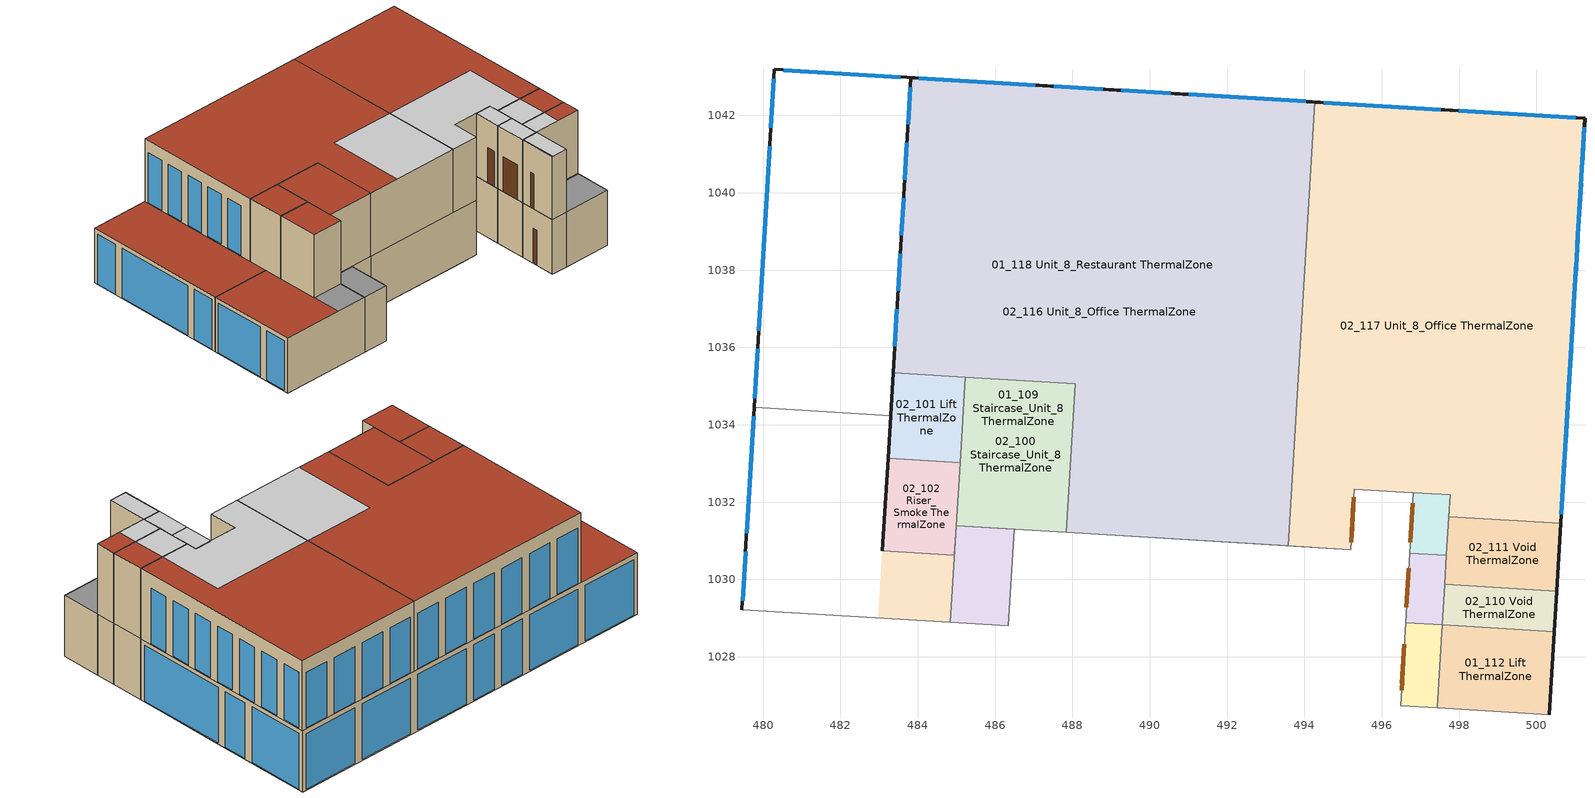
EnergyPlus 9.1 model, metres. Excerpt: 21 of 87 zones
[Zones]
01_100 Lift ThermalZone
 floor to 02_101 Lift ThermalZone (Interior Floor): 483.23,1033.13 483.37,1035.35 485.23,1035.23 485.1,1033.02 z26.45
 wall to 01_119 Unit_7_Double_Volume ThermalZone (Interior Wall): 483.3,1034.24 483.23,1033.13 485.1,1033.02 z23.15:26.45
 wall to 01_109 Staircase_Unit_8 ThermalZone (Interior Wall): 485.1,1033.02 485.23,1035.23 z23.15:26.45
 wall to 01_118 Unit_8_Restaurant ThermalZone (Interior Wall): 485.23,1035.23 483.37,1035.35 483.3,1034.24 z23.15:26.45
 ceiling to 00_117 Lift ThermalZone (Interior Floor): 485.1,1033.02 485.23,1035.23 483.46,1035.34 483.32,1033.13 z23.15
 ceiling to 00_118 Unit_8_Restaurant ThermalZone (Interior Floor): 483.39,1034.24 483.46,1035.34 483.37,1035.35 483.3,1034.24 z23.15
 ceiling to 00_125 Staircase_Unit_7 ThermalZone (Interior Floor): 483.32,1033.13 483.39,1034.24 483.3,1034.24 483.23,1033.13 z23.15
01_101 Riser_2 ThermalZone
 floor to 02_104 Riser_2 ThermalZone (Interior Floor): 496.62,1028.88 496.73,1030.68 497.67,1030.62 497.57,1028.83 z26.45
 wall to 01_102 Riser_3 ThermalZone (Interior Wall): 496.62,1028.88 497.57,1028.83 z23.15:26.45
 wall to 01_110 Void ThermalZone (Interior Wall): 497.63,1029.88 497.67,1030.62 z23.15:26.45
 wall to 01_111 Void ThermalZone (Interior Wall): 497.57,1028.83 497.63,1029.88 z23.15:26.45
 wall to 01_106 Shared_Lobby_Entrance ThermalZone (Interior Wall): 496.73,1030.68 496.62,1028.88 z23.15:26.45
 wall to 01_105 Riser_1 ThermalZone (Interior Wall): 497.67,1030.62 496.73,1030.68 z23.15:26.45
 ceiling to 00_104 Riser_3 ThermalZone (Interior Floor): 497.57,1028.83 497.67,1030.62 496.73,1030.68 496.62,1028.88 z23.15
01_102 Riser_3 ThermalZone
 floor to 02_105 Riser_3 ThermalZone (Interior Floor): 496.49,1026.74 496.62,1028.88 497.57,1028.83 497.44,1026.68 z26.45
 wall to 01_104 Riser_4 ThermalZone (Interior Wall): 496.49,1026.74 497.44,1026.68 z23.15:26.45
 wall to 01_112 Lift ThermalZone (Interior Wall): 497.44,1026.68 497.57,1028.83 z23.15:26.45
 wall to 01_106 Shared_Lobby_Entrance ThermalZone (Interior Wall): 496.62,1028.88 496.49,1026.74 z23.15:26.45
 door inside: 496.57,1028.14 496.51,1027.13 z23.15:25.26
 ceiling to 00_105 Riser_4 ThermalZone (Interior Floor): 497.44,1026.68 497.57,1028.83 496.62,1028.88 496.49,1026.74 z23.15
01_105 Riser_1 ThermalZone
 floor to 02_109 Riser_1 ThermalZone (Interior Floor): 496.73,1030.68 496.82,1032.24 497.77,1032.19 497.67,1030.62 z26.45
 wall to 01_110 Void ThermalZone (Interior Wall): 497.67,1030.62 497.73,1031.62 z23.15:26.45
 wall to 01_118 Unit_8_Restaurant ThermalZone (Interior Wall): 497.73,1031.62 497.77,1032.19 496.82,1032.24 z23.15:26.45
 wall to 01_106 Shared_Lobby_Entrance ThermalZone (Interior Wall): 496.82,1032.24 496.73,1030.68 z23.15:26.45
 ceiling to 00_100 Riser_2 ThermalZone (Interior Floor): 497.67,1030.62 497.77,1032.19 496.82,1032.24 496.73,1030.68 z23.15
01_107 Riser_Smoke ThermalZone
 floor to 02_113 Office ThermalZone (Interior Floor): 484.85,1028.89 485,1031.39 486.49,1031.3 486.34,1028.8 z26.45
 wall to 01_120 Unit_6_Double_Volume ThermalZone (Interior Wall): 484.85,1028.89 486.34,1028.8 z23.15:26.45
 wall to 01_108 Unit_6_Shop ThermalZone (Interior Wall): 486.34,1028.8 486.49,1031.3 z23.15:26.45
 wall to 01_119 Unit_7_Double_Volume ThermalZone (Interior Wall): 485,1031.39 484.85,1028.89 z23.15:26.45
 wall to 01_109 Staircase_Unit_8 ThermalZone (Interior Wall): 486.49,1031.3 485,1031.39 z23.15:26.45
 ceiling to 00_127 Riser_Smoke ThermalZone (Interior Floor): 486.34,1028.8 486.49,1031.3 485,1031.39 484.85,1028.89 z23.15
01_109 Staircase_Unit_8 ThermalZone
 floor to 02_100 Staircase_Unit_8 ThermalZone (Interior Floor): 485,1031.39 485.23,1035.23 488.07,1035.06 487.84,1031.21 z26.45
 wall to 01_118 Unit_8_Restaurant ThermalZone (Interior Wall): 487.84,1031.21 488.07,1035.06 485.23,1035.23 z23.15:26.45
 wall to 01_119 Unit_7_Double_Volume ThermalZone (Interior Wall): 485.1,1033.02 485,1031.39 z23.15:26.45
 wall to 01_108 Unit_6_Shop ThermalZone (Interior Wall): 486.49,1031.3 486.52,1031.29 487.84,1031.21 z23.15:26.45
 ceiling to 00_126 Staircase_Unit_8 ThermalZone (Interior Floor): 487.84,1031.21 488.07,1035.06 485.23,1035.23 485,1031.39 z23.15
01_110 Void ThermalZone
 floor to 02_111 Void ThermalZone (Interior Floor): 497.63,1029.88 497.73,1031.62 500.63,1031.45 500.52,1029.7 z26.45
 wall outside (Exterior Wall): 500.52,1029.7 500.63,1031.45 z23.15:26.45
 wall to 01_111 Void ThermalZone (Interior Wall): 497.63,1029.88 500.52,1029.7 z23.15:26.45
 wall to 01_118 Unit_8_Restaurant ThermalZone (Interior Wall): 500.63,1031.45 497.73,1031.62 z23.15:26.45
 ceiling to 00_101 Switch_Room ThermalZone (Interior Floor): 500.52,1029.7 500.63,1031.45 497.73,1031.62 497.63,1029.88 z23.15
01_111 Void ThermalZone
 floor to 02_110 Void ThermalZone (Interior Floor): 497.57,1028.83 497.63,1029.88 500.52,1029.7 500.46,1028.65 z26.45
 wall outside (Exterior Wall): 500.46,1028.65 500.52,1029.7 z23.15:26.45
 wall to 01_112 Lift ThermalZone (Interior Wall): 497.57,1028.83 500.46,1028.65 z23.15:26.45
 ceiling to 00_101 Switch_Room ThermalZone (Interior Floor): 500.46,1028.65 500.52,1029.7 497.63,1029.88 497.57,1028.83 z23.15
01_112 Lift ThermalZone
 floor to 02_103 Lift ThermalZone (Interior Floor): 497.44,1026.68 497.57,1028.83 500.46,1028.65 500.33,1026.51 z26.45
 wall outside (Exterior Wall): 500.33,1026.51 500.46,1028.65 z23.15:26.45
 wall to 01_113 Lobby ThermalZone (Interior Wall): 497.44,1026.68 500.33,1026.51 z23.15:26.45
 ceiling to 00_106 Lift ThermalZone (Interior Floor): 500.33,1026.51 500.46,1028.65 497.57,1028.83 497.44,1026.68 z23.15
01_118 Unit_8_Restaurant ThermalZone
 floor to 02_116 Unit_8_Office ThermalZone (Interior Floor): 483.37,1035.35 483.82,1042.97 494.27,1042.35 493.58,1030.87 487.84,1031.21 488.07,1035.06 z26.45
 floor to 02_117 Unit_8_Office ThermalZone (Interior Floor): 493.58,1030.87 494.27,1042.35 501.26,1041.93 500.63,1031.45 497.73,1031.62 497.77,1032.19 496.82,1032.24 495.29,1032.34 495.2,1030.77 z26.45
 wall outside (Exterior Wall): 500.63,1031.45 501.26,1041.93 480.3,1043.19 479.77,1034.45 z23.15:26.45
 wall to 01_119 Unit_7_Double_Volume ThermalZone (Interior Wall): 479.77,1034.45 483.3,1034.24 z23.15:26.45
 wall to 01_106 Shared_Lobby_Entrance ThermalZone (Interior Wall): 495.2,1030.77 495.29,1032.34 496.79,1032.24 496.82,1032.24 z23.15:26.45
 wall to 01_108 Unit_6_Shop ThermalZone (Interior Wall): 487.84,1031.21 495.2,1030.77 z23.15:26.45
 window: 501.06,1038.68 501.24,1041.69 / 500.96,1036.93 501.03,1038.2 / 500.64,1031.69 500.93,1036.45 / 480.28,1042.95 480.2,1041.68 / 479.86,1035.96 479.79,1034.69 / 480.18,1041.2 479.89,1036.44 / 488.79,1042.68 487.52,1042.76 / 490.54,1042.57 489.27,1042.65 / 494.03,1042.36 491.01,1042.55 / 497.53,1042.15 494.51,1042.34 / 501.02,1041.94 498,1042.12 / 483.55,1042.99 480.54,1043.17 / 487.04,1042.78 484.02,1042.96 z23.2:26.2
 door inside: 495.21,1030.96 495.27,1031.97 z23.15:25.26
 ceiling to 00_101 Switch_Room ThermalZone (Interior Floor): 500.63,1031.45 500.66,1032.01 497.77,1032.19 497.73,1031.62 z23.15
 ceiling to 00_102 Waste ThermalZone (Interior Floor): 500.91,1036.19 501.26,1041.93 497.42,1042.16 497.07,1036.42 z23.15
 ceiling to 00_103 Substation ThermalZone (Interior Floor): 500.66,1032.01 500.91,1036.19 497.07,1036.42 496.82,1032.24 z23.15
 ceiling to 00_107 Waste ThermalZone (Interior Floor): 497.07,1036.42 497.42,1042.16 494.27,1042.35 493.93,1036.61 z23.15
 ceiling to 00_108 Staircase_Unit_1 ThermalZone (Interior Floor): 495.2,1030.77 495.29,1032.34 496.82,1032.24 497.07,1036.42 494.52,1036.57 494.18,1030.83 z23.15
 ceiling to 00_114 Lift ThermalZone (Interior Floor): 494.05,1038.63 494.17,1040.61 492.18,1040.73 492.06,1038.74 z23.15
 ceiling to 00_115 Unit_1_BOH ThermalZone (Interior Floor): 492.2,1041.08 492.18,1040.73 494.17,1040.61 494.27,1042.35 491.46,1042.52 491.37,1041.13 z23.15
 ceiling to 00_116 Unit_1_BOH ThermalZone (Interior Floor): 489.45,1040.19 489.51,1041.24 491.37,1041.13 491.46,1042.52 487.18,1042.78 487.04,1040.34 z23.15
 ceiling to 00_118 Unit_8_Restaurant ThermalZone (Interior Floor): 483.3,1034.24 483.37,1035.35 488.07,1035.06 488.19,1036.95 486.84,1037.04 487.18,1042.78 480.3,1043.19 479.77,1034.45 z23.15
 ceiling to 00_119 Unit_1_Retail_MS ThermalZone (Interior Floor): 488.19,1036.95 487.84,1031.21 494.18,1030.83 494.52,1036.57 493.93,1036.61 494.05,1038.63 492.06,1038.74 492.2,1041.08 489.51,1041.24 489.45,1040.19 487.04,1040.34 486.84,1037.04 z23.15
 roof outside (Roof): 483.82,1042.97 501.26,1041.93 483.82,1042.98 z26.45; 479.77,1034.45 483.3,1034.24 483.82,1042.98 480.3,1043.19 z26.45
01_119 Unit_7_Double_Volume ThermalZone
 floor to 02_102 Riser_Smoke ThermalZone (Interior Floor): 483.09,1030.74 483.23,1033.13 485.1,1033.02 484.95,1030.63 z26.45
 floor to 02_113 Office ThermalZone (Interior Floor): 482.99,1029 483.09,1030.74 484.95,1030.63 484.85,1028.89 z26.45
 wall outside (Exterior Wall): 479.77,1034.45 479.46,1029.21 z23.15:26.45
 wall to 01_120 Unit_6_Double_Volume ThermalZone (Interior Wall): 479.46,1029.21 484.85,1028.89 z23.15:26.45
 window: 479.55,1030.72 479.47,1029.45 / 479.76,1034.22 479.58,1031.2 z23.2:26.2
 ceiling to 00_120 Unit_7_Bar ThermalZone (Interior Floor): 484.85,1028.89 485.1,1033.02 481.14,1033.26 481,1030.96 479.57,1031.05 479.46,1029.21 z23.15
 ceiling to 00_125 Staircase_Unit_7 ThermalZone (Interior Floor): 481,1030.96 481.14,1033.26 483.23,1033.13 483.3,1034.24 479.77,1034.45 479.57,1031.05 z23.15
 roof outside (Roof): 479.46,1029.21 482.99,1029 483.3,1034.24 479.77,1034.45 z26.45
02_100 Staircase_Unit_8 ThermalZone
 wall to 02_113 Office ThermalZone (Interior Wall): 485,1031.39 487.84,1031.21 z26.45:30.25
 wall to 02_116 Unit_8_Office ThermalZone (Interior Wall): 487.84,1031.21 488.07,1035.06 485.23,1035.23 z26.45:30.25
 wall to 02_101 Lift ThermalZone (Interior Wall): 485.23,1035.23 485.1,1033.02 z26.45:30.25
 wall to 02_102 Riser_Smoke ThermalZone (Interior Wall): 485.1,1033.02 485,1031.39 z26.45:30.25
 roof outside (Roof): 485,1031.39 487.84,1031.21 488.07,1035.06 485.23,1035.23 z30.25
02_101 Lift ThermalZone
 wall outside (Exterior Wall): 483.37,1035.35 483.23,1033.13 z26.45:30.25
 wall to 02_102 Riser_Smoke ThermalZone (Interior Wall): 483.23,1033.13 485.1,1033.02 z26.45:30.25
 wall to 02_116 Unit_8_Office ThermalZone (Interior Wall): 485.23,1035.23 483.37,1035.35 z26.45:30.25
 roof outside (Roof): 483.23,1033.13 485.1,1033.02 485.23,1035.23 483.37,1035.35 z30.25
02_102 Riser_Smoke ThermalZone
 wall outside (Exterior Wall): 483.23,1033.13 483.09,1030.74 z26.45:30.25
 wall to 02_113 Office ThermalZone (Interior Wall): 483.09,1030.74 484.95,1030.63 485,1031.39 z26.45:30.25
 roof outside (Roof): 483.09,1030.74 484.95,1030.63 485.1,1033.02 483.23,1033.13 z30.25
02_104 Riser_2 ThermalZone
 wall to 02_105 Riser_3 ThermalZone (Interior Wall): 496.62,1028.88 497.57,1028.83 z26.45:30.25
 wall to 02_110 Void ThermalZone (Interior Wall): 497.57,1028.83 497.63,1029.88 z26.45:30.25
 wall to 02_111 Void ThermalZone (Interior Wall): 497.63,1029.88 497.67,1030.62 z26.45:30.25
 wall to 02_112 Shared_Lobby_Entrance ThermalZone (Interior Wall): 496.73,1030.68 496.62,1028.88 z26.45:30.25
 wall to 02_109 Riser_1 ThermalZone (Interior Wall): 497.67,1030.62 496.73,1030.68 z26.45:30.25
 door inside: 496.7,1030.29 496.64,1029.28 z26.45:28.56
 ceiling to RF_101 Mechanical_Plantroom_1 ThermalZone (Ceiling): 496.62,1028.88 497.57,1028.83 497.67,1030.62 496.73,1030.68 z30.25
02_105 Riser_3 ThermalZone
 wall to 02_108 Riser_4 ThermalZone (Interior Wall): 496.49,1026.74 497.44,1026.68 z26.45:30.25
 wall to 02_103 Lift ThermalZone (Interior Wall): 497.44,1026.68 497.57,1028.83 z26.45:30.25
 wall to 02_112 Shared_Lobby_Entrance ThermalZone (Interior Wall): 496.62,1028.88 496.49,1026.74 z26.45:30.25
 door inside: 496.58,1028.32 496.52,1027.31 z26.45:28.56
 ceiling to RF_102 Unit_1_Plant_Area ThermalZone (Ceiling): 496.49,1026.74 496.51,1026.74 496.64,1028.88 496.62,1028.88 z30.25
 ceiling to RF_103 Plant_Entrance ThermalZone (Ceiling): 496.51,1026.74 497.44,1026.68 497.57,1028.83 496.64,1028.88 z30.25
02_109 Riser_1 ThermalZone
 wall to 02_111 Void ThermalZone (Interior Wall): 497.67,1030.62 497.73,1031.62 z26.45:30.25
 wall to 02_117 Unit_8_Office ThermalZone (Interior Wall): 497.73,1031.62 497.77,1032.19 496.82,1032.24 z26.45:30.25
 wall to 02_112 Shared_Lobby_Entrance ThermalZone (Interior Wall): 496.82,1032.24 496.73,1030.68 z26.45:30.25
 door inside: 496.8,1031.97 496.74,1030.96 z26.45:28.56
 ceiling to RF_101 Mechanical_Plantroom_1 ThermalZone (Ceiling): 496.73,1030.68 497.67,1030.62 497.77,1032.19 496.82,1032.24 z30.25
02_110 Void ThermalZone
 wall outside (Exterior Wall): 500.46,1028.65 500.52,1029.7 z26.45:30.25
 wall to 02_103 Lift ThermalZone (Interior Wall): 497.57,1028.83 500.46,1028.65 z26.45:30.25
 wall to 02_111 Void ThermalZone (Interior Wall): 500.52,1029.7 497.63,1029.88 z26.45:30.25
 ceiling to RF_101 Mechanical_Plantroom_1 ThermalZone (Ceiling): 497.57,1028.83 499.11,1028.73 499.18,1029.78 497.63,1029.88 z30.25
 roof outside (Roof): 499.11,1028.73 500.46,1028.65 500.52,1029.7 499.18,1029.78 z30.25
02_111 Void ThermalZone
 wall outside (Exterior Wall): 500.52,1029.7 500.63,1031.45 z26.45:30.25
 wall to 02_117 Unit_8_Office ThermalZone (Interior Wall): 500.63,1031.45 497.73,1031.62 z26.45:30.25
 ceiling to RF_101 Mechanical_Plantroom_1 ThermalZone (Ceiling): 497.63,1029.88 499.18,1029.78 499.28,1031.53 497.73,1031.62 z30.25
 roof outside (Roof): 499.18,1029.78 500.52,1029.7 500.63,1031.45 499.28,1031.53 z30.25
02_116 Unit_8_Office ThermalZone
 wall outside (Exterior Wall): 494.27,1042.35 483.82,1042.97 483.37,1035.35 z26.45:30.25
 wall to 02_117 Unit_8_Office ThermalZone (Interior Wall): 493.58,1030.87 494.27,1042.35 z26.45:30.25
 wall to 02_113 Office ThermalZone (Interior Wall): 487.84,1031.21 493.58,1030.87 z26.45:30.25
 window: 483.81,1042.73 483.75,1041.78 / 483.72,1041.29 483.67,1040.34 / 483.64,1039.86 483.58,1038.9 / 483.55,1038.43 483.49,1037.47 / 483.46,1036.99 483.41,1036.04 / 488.79,1042.68 487.52,1042.75 / 490.54,1042.57 489.27,1042.65 / 487.04,1042.78 485.77,1042.86 / 485.3,1042.89 484.02,1042.96 / 492.28,1042.47 491.01,1042.54 / 494.03,1042.36 492.76,1042.44 z26.5:29.5
 ceiling to RF_101 Mechanical_Plantroom_1 ThermalZone (Ceiling): 489.69,1031.1 493.58,1030.87 493.86,1035.46 489.96,1035.7 z30.25
 roof outside (Roof): 483.37,1035.35 488.07,1035.06 487.84,1031.21 489.69,1031.1 489.96,1035.7 493.86,1035.46 494.27,1042.35 483.82,1042.97 z30.25
02_117 Unit_8_Office ThermalZone
 wall outside (Exterior Wall): 500.63,1031.45 501.26,1041.93 494.27,1042.35 z26.45:30.25
 wall to 02_112 Shared_Lobby_Entrance ThermalZone (Interior Wall): 495.2,1030.77 495.29,1032.34 496.79,1032.24 496.82,1032.24 z26.45:30.25
 wall to 02_113 Office ThermalZone (Interior Wall): 493.58,1030.87 495.2,1030.77 z26.45:30.25
 window: 501.19,1040.73 501.24,1041.68 / 501.1,1039.29 501.16,1040.25 / 501.01,1037.86 501.07,1038.81 / 500.93,1036.43 500.98,1037.38 / 500.84,1034.99 500.9,1035.94 / 500.75,1033.55 500.81,1034.51 / 500.67,1032.12 500.73,1033.07 / 495.78,1042.26 494.51,1042.33 / 497.52,1042.15 496.25,1042.23 / 499.27,1042.05 498,1042.12 / 501.02,1041.94 499.74,1042.02 z26.5:29.5
 door inside: 495.22,1031.12 495.28,1032.13 z26.45:28.56
 ceiling to RF_101 Mechanical_Plantroom_1 ThermalZone (Ceiling): 493.58,1030.87 495.2,1030.77 495.29,1032.34 496.82,1032.24 497.77,1032.19 497.73,1031.62 499.28,1031.53 499.5,1035.12 493.86,1035.46 z30.25
 roof outside (Roof): 493.86,1035.46 499.5,1035.12 499.28,1031.53 500.63,1031.45 501.26,1041.93 494.27,1042.35 z30.25
[Building]
bldg-1
[Site:Location]
SAN_FRANCISCO: Latitude {deg}=37.62; Longitude {deg}=-122.38; Time Zone {hr}=-8; Elevation {m}=5
[Construction]
Ceiling; Exterior Wall; Interior Floor; Interior Wall; Roof: 
[Zone]
01_100 Lift ThermalZone; 01_101 Riser_2 ThermalZone; 01_102 Riser_3 ThermalZone; 01_105 Riser_1 ThermalZone; 01_107 Riser_Smoke ThermalZone; 01_109 Staircase_Unit_8 ThermalZone; 01_110 Void ThermalZone; 01_111 Void ThermalZone; 01_112 Lift ThermalZone; 01_118 Unit_8_Restaurant ThermalZone; 01_119 Unit_7_Double_Volume ThermalZone; 02_100 Staircase_Unit_8 ThermalZone; 02_101 Lift ThermalZone; 02_102 Riser_Smoke ThermalZone; 02_104 Riser_2 ThermalZone; 02_105 Riser_3 ThermalZone; 02_109 Riser_1 ThermalZone; 02_110 Void ThermalZone; 02_111 Void ThermalZone; 02_116 Unit_8_Office ThermalZone; 02_117 Unit_8_Office ThermalZone
